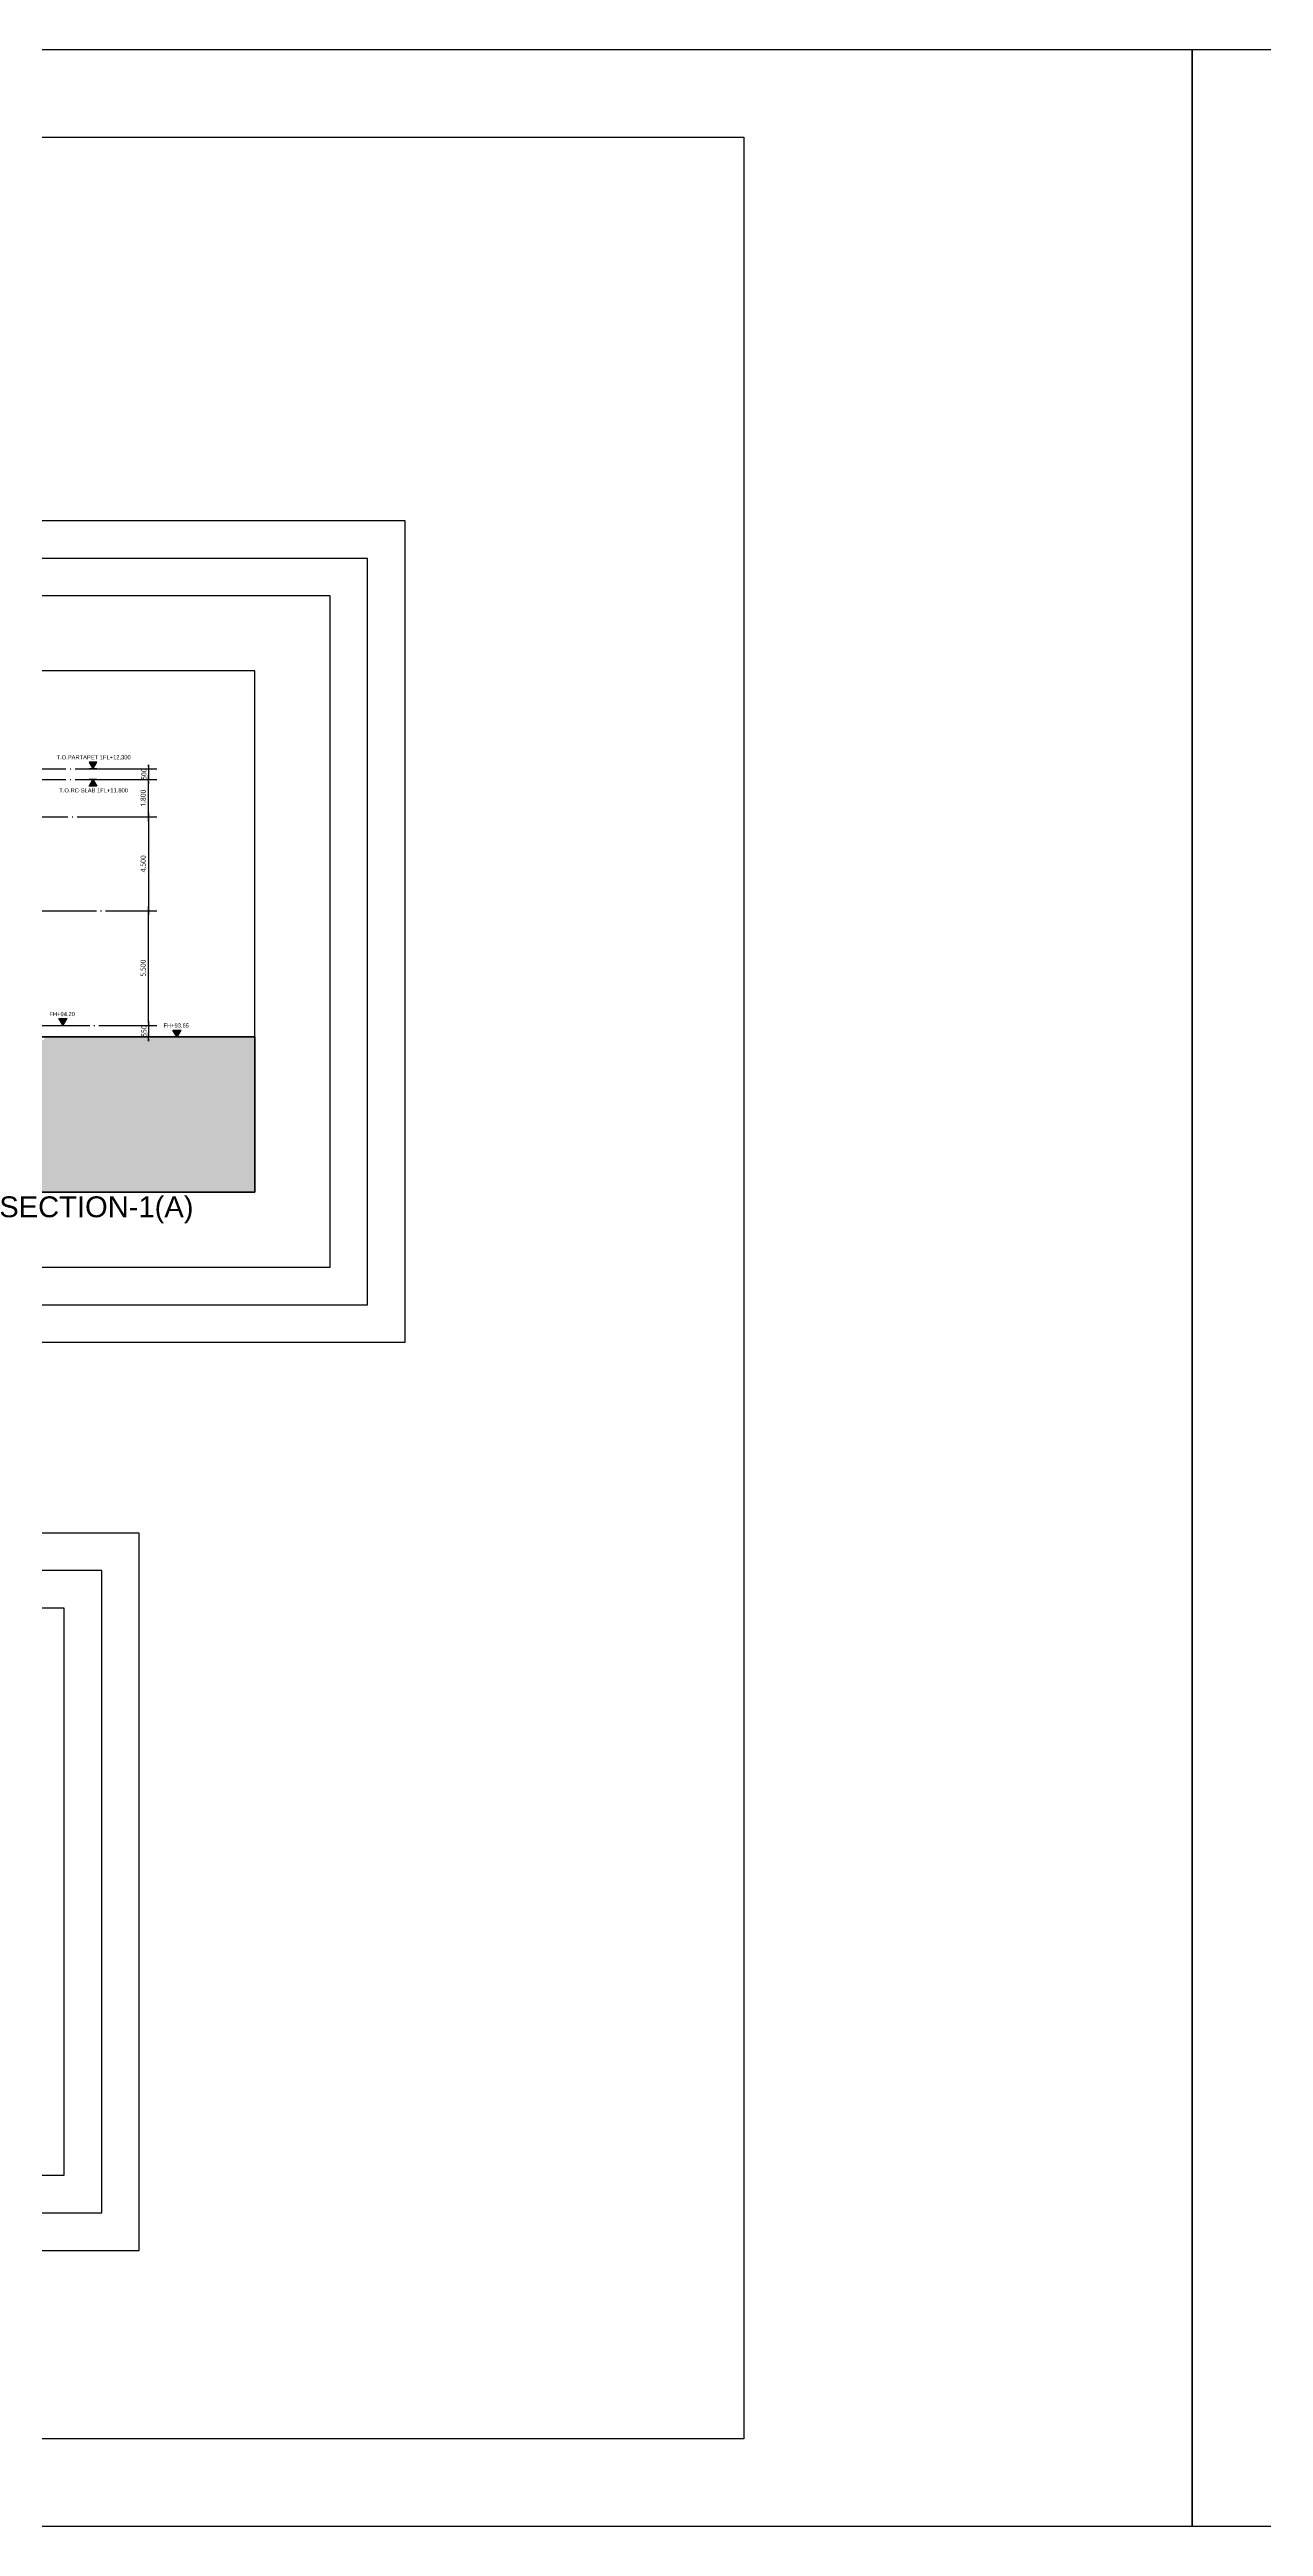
# Model space of a CAD drawing. Header units: millimetres. Extents: x 0 to 672800, y 0 to 118800.
# Drawn here: x 113400 to 171610, y 0 to 118800 of the extents above; entities that cross this region are included whole.
import ezdxf
from ezdxf.enums import TextEntityAlignment as Align

# ---------------------------------------------------------------- set-up
doc = ezdxf.new("R2010")
doc.units = ezdxf.units.MM
doc.header["$LTSCALE"] = 200
doc.linetypes.add('CEN-GAUN', pattern=[32.2, 30, -1, 0.2, -1])
doc.layers.get('DEFPOINTS').update_dxf_attribs({"color": 137})
for name, color, linetype in [('CEN', 1, 'CEN-GAUN'), ('GL', 2, 'Continuous'), ('SOL-253', 253, 'Continuous')]:
    doc.layers.add(name, color=color, linetype=linetype)
doc.layers.add('check', color=61, linetype='Continuous', plot=False)
doc.styles.get("Standard").update_dxf_attribs({"font": 'arial.ttf'})
doc.styles.add('돋움', font='')
doc.styles.add('맑은고딕', font='malgun.ttf')
doc.styles.get('돋움').set_extended_font_data('Dotum')
doc.dimstyles.new('CJAK', dxfattribs={"dimscale": 200, "dimtxt": 1.2, "dimasz": 0.5, "dimexe": 2, "dimexo": 3, "dimgap": 0.5, "dimtad": 1, "dimdec": 0, "dimzin": 1, "dimdsep": 46, "dimlunit": 6, "dimtxsty": '맑은고딕', "dimblk": 'CJDOT', "dimcen": 0.09, "dimdle": 1, "dimclrd": 256, "dimclre": 256, "dimclrt": 256, "dimadec": 0, "dimazin": 0, "dimtfac": 1, "dimtdec": 0, "dimtix": 1, "dimtmove": 2, "dimatfit": 3, "dimldrblk": 'CJDOT', "dimfxl": 1, "dimtolj": 1, "dimtzin": 1, "dimarcsym": 0})

# ---------------------------------------------------------------- blocks, each defined once
blk = doc.blocks.new('CJDOT')
blk.add_line((-2, 0), (2, 0))
at = {"const_width": 0.5}
blk.add_lwpolyline([(-0.25, 0, 1), (0.25, 0, 1)], format="xyb", close=True, dxfattribs=at)
blk = doc.blocks.new('*D241')
at = {"layer": 'check', "lineweight": -2, "transparency": 16777216}
for p, q in [((116829, 77495), (118551, 77495)), ((118151, 72095), (118151, 77395)), ((116829, 71995), (118551, 71995))]:
    blk.add_line(p, q, dxfattribs=at)
at = {"layer": 'DEFPOINTS', "color": 0, "transparency": 16777216}
for p in [(116229, 77495), (118151, 77495), (116229, 71995)]:
    blk.add_point(p, dxfattribs=at)
at = {"layer": 'check', "lineweight": -2, "transparency": 16777216, "xscale": 100, "yscale": 100, "zscale": 100}
for p, rotation in [((118151, 77495), 90), ((118151, 71995), 270)]:
    blk.add_blockref('CJDOT', p, dxfattribs=dict(at, rotation=rotation))
at = {"layer": 'check', "transparency": 16777216, "insert": (117907, 74745), "char_height": 240, "attachment_point": 5, "rotation": 90, "style": '맑은고딕'}
blk.add_mtext('\\A1;5,500', dxfattribs=at)
blk = doc.blocks.new('*D242')
at = {"layer": 'check', "lineweight": -2, "transparency": 16777216}
for p, q in [((116829, 81995), (118551, 81995)), ((118151, 81895), (118151, 77595)), ((116829, 77495), (118551, 77495))]:
    blk.add_line(p, q, dxfattribs=at)
at = {"layer": 'DEFPOINTS', "color": 0, "transparency": 16777216}
for p in [(116229, 81995), (116229, 77495), (118151, 77495)]:
    blk.add_point(p, dxfattribs=at)
at = {"layer": 'check', "lineweight": -2, "transparency": 16777216, "xscale": 100, "yscale": 100, "zscale": 100}
for p, rotation in [((118151, 81995), 90), ((118151, 77495), 270)]:
    blk.add_blockref('CJDOT', p, dxfattribs=dict(at, rotation=rotation))
at = {"layer": 'check', "transparency": 16777216, "insert": (117907, 79745), "char_height": 240, "attachment_point": 5, "rotation": 90, "style": '맑은고딕'}
blk.add_mtext('\\A1;4,500', dxfattribs=at)
blk = doc.blocks.new('*D243')
at = {"layer": 'check', "lineweight": -2, "transparency": 16777216}
for p, q in [((116829, 83795), (118551, 83795)), ((118151, 82095), (118151, 83695)), ((116829, 81995), (118551, 81995))]:
    blk.add_line(p, q, dxfattribs=at)
at = {"layer": 'DEFPOINTS', "color": 0, "transparency": 16777216}
for p in [(116229, 83795), (118151, 83795), (116229, 81995)]:
    blk.add_point(p, dxfattribs=at)
at = {"layer": 'check', "lineweight": -2, "transparency": 16777216, "xscale": 100, "yscale": 100, "zscale": 100}
for p, rotation in [((118151, 83795), 90), ((118151, 81995), 270)]:
    blk.add_blockref('CJDOT', p, dxfattribs=dict(at, rotation=rotation))
at = {"layer": 'check', "transparency": 16777216, "insert": (117907, 82895), "char_height": 240, "attachment_point": 5, "rotation": 90, "style": '맑은고딕'}
blk.add_mtext('\\A1;1,800', dxfattribs=at)
blk = doc.blocks.new('단면레벨-1')
at = {"layer": 'DEFPOINTS'}
blk.add_hatch(color=256, dxfattribs=at).paths.add_polyline_path([(2176.3, 144.3), (2178.6, 148.2), (2174.1, 148.2)])
for p, q in [((2174.1, 148.2), (2176.3, 144.3)), ((2178.6, 148.2), (2174.1, 148.2)), ((2178.6, 144.3), (2174.1, 144.3)), ((2176.3, 144.3), (2178.6, 148.2))]:
    blk.add_line(p, q, dxfattribs=at)
at = {"layer": 'DEFPOINTS', "style": '돋움'}
blk.add_attdef('GL.+1500', text='', height=2.81, dxfattribs=at).set_placement((2176.7, 150.8), align=Align.MIDDLE)
blk = doc.blocks.new('*D343')
at = {"layer": 'check', "lineweight": -2, "transparency": 16777216}
for p, q in [((116829, 71995), (118551, 71995)), ((116829, 71445), (118551, 71445)), ((118151, 72095), (118151, 72195)), ((118151, 71995), (118151, 71445)), ((118151, 71345), (118151, 71245))]:
    blk.add_line(p, q, dxfattribs=at)
at = {"layer": 'DEFPOINTS', "color": 0, "transparency": 16777216}
for p in [(116229, 71995), (116229, 71445), (118151, 71445)]:
    blk.add_point(p, dxfattribs=at)
at = {"layer": 'check', "lineweight": -2, "transparency": 16777216, "xscale": 100, "yscale": 100, "zscale": 100}
for p, rotation in [((118151, 71995), 270), ((118151, 71445), 90)]:
    blk.add_blockref('CJDOT', p, dxfattribs=dict(at, rotation=rotation))
at = {"layer": 'check', "transparency": 16777216, "insert": (117927, 71720), "char_height": 240, "attachment_point": 5, "rotation": 90, "style": '맑은고딕'}
blk.add_mtext('\\A1;550', dxfattribs=at)
blk = doc.blocks.new('*D220')
at = {"layer": 'check', "lineweight": -2, "transparency": 16777216}
for p, q in [((118151, 84395), (118151, 84495)), ((116829, 84295), (118551, 84295)), ((116829, 83795), (118551, 83795)), ((118151, 84295), (118151, 83795)), ((118151, 83695), (118151, 83595))]:
    blk.add_line(p, q, dxfattribs=at)
at = {"layer": 'DEFPOINTS', "color": 0, "transparency": 16777216}
for p in [(116229, 84295), (116229, 83795), (118151, 83795)]:
    blk.add_point(p, dxfattribs=at)
at = {"layer": 'check', "lineweight": -2, "transparency": 16777216, "xscale": 100, "yscale": 100, "zscale": 100}
for p, rotation in [((118151, 84295), 270), ((118151, 83795), 90)]:
    blk.add_blockref('CJDOT', p, dxfattribs=dict(at, rotation=rotation))
at = {"layer": 'check', "transparency": 16777216, "insert": (117927, 84045), "char_height": 240, "attachment_point": 5, "rotation": 90, "style": '맑은고딕'}
blk.add_mtext('\\A1;500', dxfattribs=at)

msp = doc.modelspace()

# ---------------------------------------------------------------- hatches: boundary and pattern name
at = {"layer": 'SOL-253'}
h = msp.add_hatch(color=256, dxfattribs=at)
h.dxf.hatch_style = 1
h.paths.add_polyline_path([(40950, 71894.9), (40950, 71144.9), (40850, 71144.9), (40850, 71084.9), (41600, 71084.9), (41600, 71144.9), (41500, 71144.9), (41500, 71284.9), (48000, 71284.9), (48000, 71344.9), (47900, 71344.9), (47900, 71534.9), (75550, 71534.9), (75550, 70994.9), (75450, 70994.9), (75450, 70934.9), (90800, 70934.9), (90800, 70144.9), (90700, 70144.9), (90700, 70084.9), (112850, 70084.9), (112850, 70294.9), (112850, 71294.9), (113150, 71294.9), (113150, 71444.9), (123250, 71444.9), (123250, 63994.9), (30250, 63994.9), (30250, 72044.9), (37815, 72044.9), (37815, 71794.9), (37765, 71794.9), (37765, 71544.9), (38065, 71544.9), (38065, 71794.9), (38015, 71794.9), (38015, 71894.9)])

# ---------------------------------------------------------------- linework, layer by layer
at = {"layer": 'CEN'}
for p, q in [((88866.6, 84294.9), (117250, 84294.9)), ((88866.6, 83794.9), (117250, 83794.9)), ((88961.6, 81994.9), (117250, 81994.9)), ((90323.8, 77494.9), (117250, 77494.9)), ((32050, 71994.9), (117250, 71994.9))]:
    msp.add_line(p, q, dxfattribs=at)
at = {"layer": 'DEFPOINTS'}
for points in [[(0, 118800), (168200, 118800), (168200, 0), (0, 0)], [(168200, 118800), (336400, 118800), (336400, 0), (168200, 0)], [(146700, 4200), (9300, 4200), (9300, 114600), (146700, 114600)], [(130450, 56794.9), (130450, 96194.9), (23050, 96194.9), (23050, 56794.9)], [(128650, 58594.9), (128650, 94394.9), (24850, 94394.9), (24850, 58594.9)], [(126850, 60394.9), (126850, 92594.9), (26650, 92594.9), (26650, 60394.9)], [(123250, 63994.9), (123250, 88994.9), (30250, 88994.9), (30250, 63994.9)], [(38300, 47643.6), (38300, 13243.6), (117700, 13243.6), (117700, 47643.6)], [(40100, 45843.6), (40100, 15043.6), (115900, 15043.6), (115900, 45843.6)], [(41900, 44043.6), (41900, 16843.6), (114100, 16843.6), (114100, 44043.6)]]:
    msp.add_lwpolyline(points, close=True, dxfattribs=at)
at = {"layer": 'GL', "lineweight": 40}
msp.add_line((112850, 71444.9), (123250, 71444.9), dxfattribs=at)
at = {"layer": 'SOL-253'}
msp.add_lwpolyline([(113150, 71444.9), (123250, 71444.9), (123250, 63994.9), (30250, 63994.9)], dxfattribs=at)

# ---------------------------------------------------------------- block references
at = {"layer": 'DEFPOINTS'}
ref = msp.add_blockref('단면레벨-1', (-65877.4, 72268.2), dxfattribs=dict(at, xscale=83.33333333333333, yscale=83.33333333333333, zscale=83.33333333333333))
ref.add_attrib('GL.+1500', 'T.O.PARTAPET 1FL+12,300', dxfattribs={"height": 200, "style": '돋움'}).set_placement((115513.3, 84838.7), align=Align.MIDDLE)
ref = msp.add_blockref('단면레벨-1', (-65877.4, 95821.7), dxfattribs=dict(at, xscale=-83.33333333333333, yscale=83.33333333333333, zscale=83.33333333333333, rotation=180))
ref.add_attrib('GL.+1500', 'T.O.RC-SLAB 1FL+11,800', dxfattribs={"height": 200, "style": '돋움'}).set_placement((115513.3, 83251.2), align=Align.MIDDLE)
ref = msp.add_blockref('단면레벨-1', (295396.5, 59968.2), dxfattribs=dict(at, xscale=-83.33333333333333, yscale=83.33333333333333, zscale=83.33333333333333))
ref.add_attrib('GL.+1500', 'FH+94.20', dxfattribs={"height": 200, "style": '돋움'}).set_placement((114005.8, 72538.7), align=Align.MIDDLE)
ref = msp.add_blockref('단면레벨-1', (300865.4, 59418.2), dxfattribs=dict(at, xscale=-83.33333333333333, yscale=83.33333333333333, zscale=83.33333333333333))
ref.add_attrib('GL.+1500', 'FH+93.65', dxfattribs={"height": 200, "style": '돋움'}).set_placement((119474.7, 71988.7), align=Align.MIDDLE)

# ---------------------------------------------------------------- texts
msp.add_text('SECTION-1(A)', height=1000, dxfattribs=at).set_placement((115645.2, 63294.6), align=Align.MIDDLE_CENTER)

# ---------------------------------------------------------------- dimensions: what is measured, and where the dimension line sits
at = {"layer": 'check'}
for base, p1, p2, angle, picture, middle in [((118151.4, 83794.9), (116229.2, 84294.9), (116229.2, 83794.9), 270, '*D220', (117927.4, 84044.9)), ((118151.4, 83794.9), (116229.2, 81994.9), (116229.2, 83794.9), 90, '*D243', (117906.6, 82894.9)), ((118151.4, 77494.9), (116229.2, 81994.9), (116229.2, 77494.9), 270, '*D242', (117907.3, 79744.9)), ((118151.4, 77494.9), (116229.2, 71994.9), (116229.2, 77494.9), 90, '*D241', (117907.3, 74744.9)), ((118151.4, 71444.9), (116229.2, 71994.9), (116229.2, 71444.9), 270, '*D343', (117927.4, 71719.9))]:
    dim = msp.add_linear_dim(base=base, p1=p1, p2=p2, angle=angle, dimstyle='CJAK', dxfattribs=at)
    dim.commit()
    dim.dimension.update_dxf_attribs({"geometry": picture, "text_midpoint": middle})

doc.saveas('drawing.dxf')
